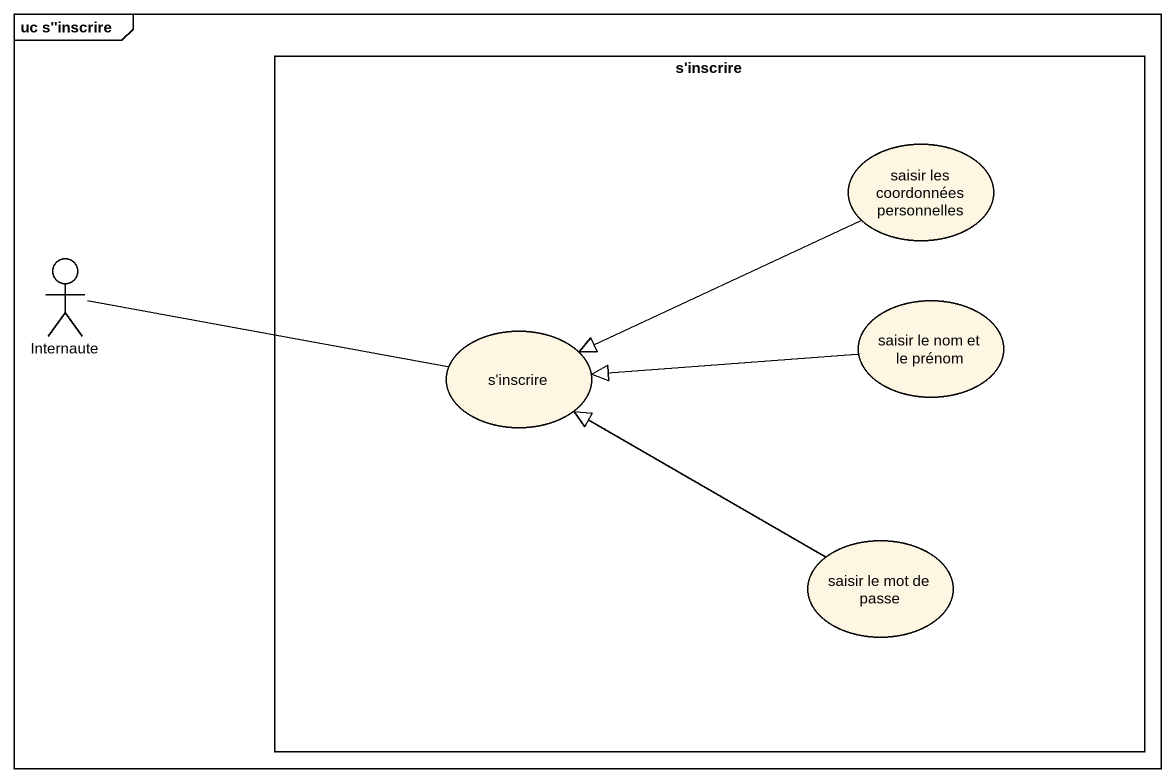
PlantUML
@startuml
mainframe uc s''inscrire
rectangle "s'inscrire" as s_inscrire {
  usecase "saisir les coordonnées personnelles" as saisir_les_coordonnées
  usecase "saisir le nom et le prénom" as saisir_le_nom_et_le_prénom
  usecase "s'inscrire" as s_inscrire_2
  usecase "saisir le mot de passe" as saisir_le_mot_de_passe
}
actor Internaute
saisir_les_coordonnées -left-|> s_inscrire_2
Internaute -right- s_inscrire_2
saisir_le_nom_et_le_prénom -left-|> s_inscrire_2
saisir_le_mot_de_passe -left-|> s_inscrire_2
@enduml
